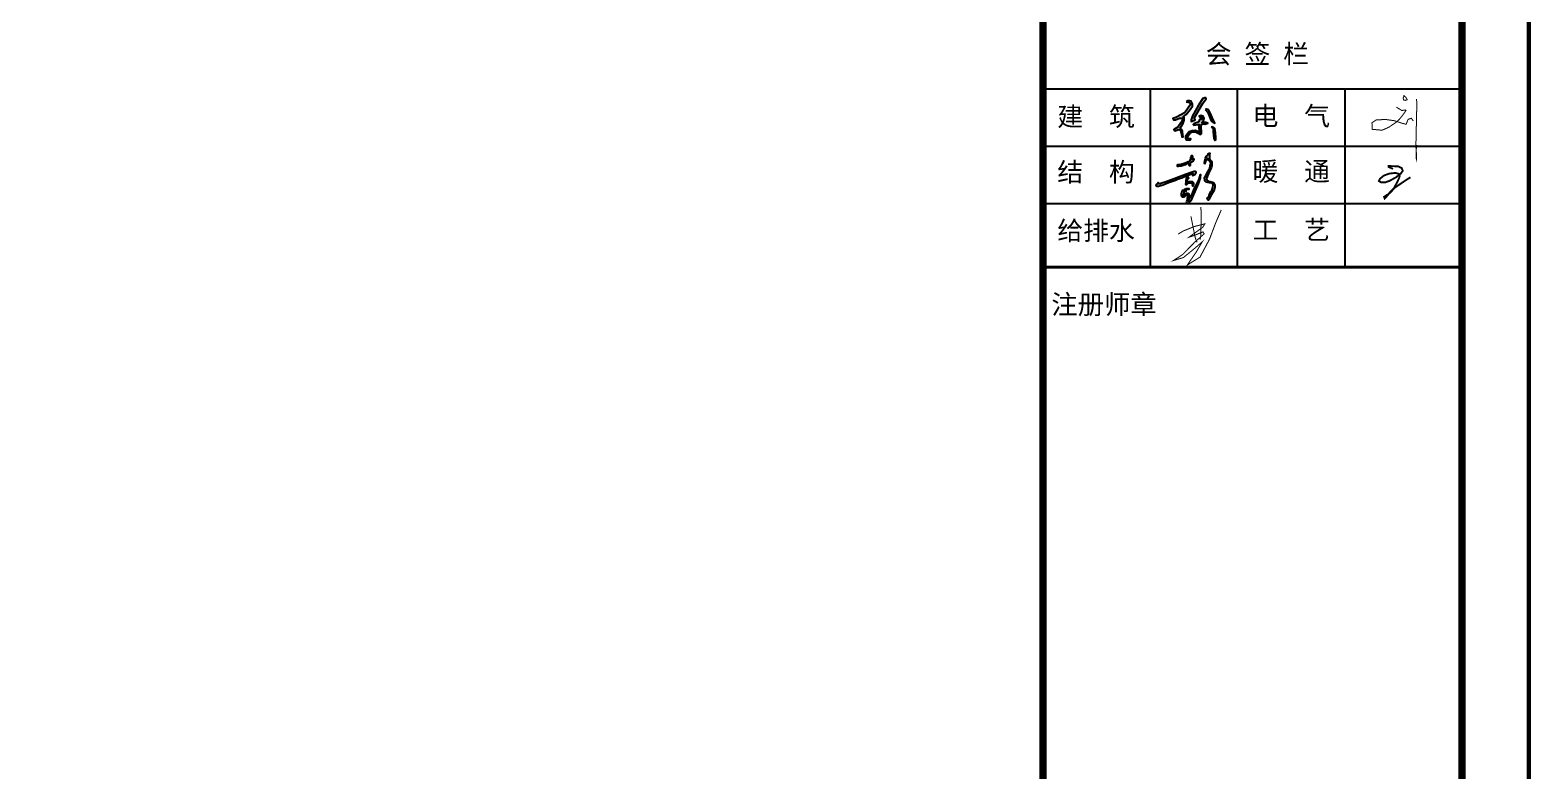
# Model space of a CAD drawing. Extents: x -518586 to 1253874, y -62343 to 661177.
# Drawn here: x 1220177 to 1253874, y 161190 to 177822 of the extents above; entities that cross this region are included whole.
import ezdxf

# ---------------------------------------------------------------- set-up
doc = ezdxf.new("R2010")
doc.units = 0
doc.header["$LTSCALE"] = 1000
doc.header["$MEASUREMENT"] = 0
doc.layers.add('图框', color=7, linetype='Continuous')
doc.styles.add('STYLE-黑体', font='simhei.ttf')
doc.styles.add('黑体', font='simhei.ttf')

msp = doc.modelspace()

# ---------------------------------------------------------------- hatches: boundary and pattern name
h = msp.add_hatch(color=256)
h.paths.add_polyline_path([(1246697, 175642), (1246736, 175614), (1246742, 175535), (1246756, 175386), (1246775, 175346), (1246801, 175361), (1246801, 175411), (1246790, 175516), (1246777, 175612), (1246735, 175646)])
h.paths.add_polyline_path([(1246563, 176035), (1246620, 175972), (1246695, 175786), (1246774, 175730), (1246755, 175782), (1246715, 175860), (1246674, 175967), (1246637, 176031), (1246592, 176049)])
h.paths.add_polyline_path([(1246443, 175856), (1246469, 175864), (1246486, 175829), (1246466, 175812), (1246441, 175816), (1246424, 175790), (1246419, 175772), (1246397, 175751), (1246306, 175714), (1246287, 175705), (1246304, 175687), (1246398, 175705), (1246422, 175700), (1246420, 175665), (1246426, 175538), (1246425, 175512), (1246395, 175542), (1246334, 175566), (1246266, 175558), (1246203, 175535), (1246152, 175486), (1246115, 175435), (1246116, 175398), (1246132, 175357), (1246153, 175357), (1246218, 175347), (1246236, 175382), (1246194, 175382), (1246162, 175394), (1246177, 175444), (1246215, 175498), (1246263, 175528), (1246302, 175534), (1246340, 175536), (1246392, 175506), (1246437, 175479), (1246480, 175498), (1246477, 175533), (1246471, 175646), (1246475, 175705), (1246504, 175720), (1246554, 175710), (1246616, 175729), (1246574, 175746), (1246488, 175748), (1246523, 175789), (1246538, 175839), (1246516, 175892), (1246459, 175905), (1246424, 175888)])
h.paths.add_polyline_path([(1246575, 176306), (1246508, 176283), (1246411, 176132), (1246278, 175898), (1246244, 175809), (1246247, 175767), (1246308, 175792), (1246336, 175804), (1246320, 175841), (1246319, 175861), (1246498, 176168), (1246562, 176251), (1246584, 176279)])
h.paths.add_polyline_path([(1246133, 176212), (1246201, 176199), (1246231, 176167), (1246211, 176119), (1246132, 176010), (1246095, 175962), (1246013, 175917), (1245899, 175861), (1245834, 175836), (1245851, 175804), (1245896, 175804), (1245985, 175847), (1246043, 175847), (1246060, 175826), (1246014, 175740), (1245944, 175644), (1245856, 175588), (1245877, 175559), (1245965, 175591), (1246009, 175571), (1246030, 175475), (1246039, 175421), (1246065, 175428), (1246056, 175460), (1246048, 175550), (1246018, 175599), (1245995, 175620), (1246068, 175732), (1246089, 175796), (1246085, 175855), (1246069, 175877), (1246131, 175923), (1246225, 176041), (1246275, 176113), (1246275, 176166), (1246243, 176229), (1246213, 176235), (1246167, 176230)])
h = msp.add_hatch(color=256)
h.paths.add_polyline_path([(1245684, 174379), (1245759, 174406), (1245890, 174454), (1245957, 174483), (1246038, 174505), (1246084, 174529), (1246140, 174548), (1246175, 174561), (1246236, 174583), (1246266, 174594), (1246282, 174598), (1246285, 174580), (1246277, 174562), (1246292, 174558), (1246301, 174561), (1246327, 174579), (1246341, 174598), (1246357, 174626), (1246343, 174650), (1246313, 174645), (1246245, 174621), (1246118, 174578), (1245964, 174521), (1245867, 174484), (1245724, 174431), (1245641, 174401), (1245630, 174403), (1245589, 174381), (1245562, 174375), (1245556, 174370), (1245523, 174370), (1245520, 174385), (1245514, 174395), (1245497, 174389), (1245488, 174380), (1245460, 174358), (1245455, 174345), (1245460, 174327), (1245475, 174317), (1245513, 174317), (1245615, 174350)])
h.paths.add_polyline_path([(1246240, 174857), (1246254, 174863), (1246273, 174869), (1246286, 174878), (1246297, 174885), (1246301, 174895), (1246308, 174904), (1246311, 174924), (1246299, 174940), (1246287, 174934), (1246276, 174921), (1246264, 174913), (1246257, 174927), (1246263, 174936), (1246269, 174948), (1246277, 174963), (1246281, 174975), (1246281, 174987), (1246278, 174996), (1246259, 174998), (1246246, 174996), (1246242, 174989), (1246238, 174978), (1246233, 174966), (1246231, 174949), (1246229, 174934), (1246223, 174912), (1246220, 174896), (1246210, 174883), (1246198, 174879), (1246176, 174864), (1246130, 174844), (1246088, 174829), (1246063, 174818), (1246038, 174808), (1245995, 174798), (1245948, 174795), (1245929, 174787), (1245932, 174768), (1245961, 174765), (1246021, 174774), (1246068, 174790), (1246116, 174804), (1246145, 174820), (1246174, 174831), (1246188, 174837), (1246194, 174831), (1246193, 174816), (1246196, 174797), (1246204, 174784), (1246214, 174782), (1246227, 174788), (1246232, 174799), (1246232, 174822), (1246232, 174842)])
h.paths.add_polyline_path([(1246158, 174410), (1246157, 174431), (1246156, 174459), (1246168, 174477), (1246190, 174498), (1246187, 174513), (1246160, 174517), (1246142, 174502), (1246131, 174471), (1246124, 174445), (1246126, 174404), (1246123, 174382), (1246120, 174365), (1246132, 174358), (1246147, 174358), (1246166, 174372), (1246180, 174388), (1246205, 174394), (1246240, 174395), (1246253, 174391), (1246268, 174383), (1246274, 174364), (1246269, 174343), (1246274, 174324), (1246285, 174322), (1246298, 174331), (1246304, 174365), (1246296, 174402), (1246272, 174417), (1246231, 174416), (1246180, 174414)], flags=17)
h.paths.add_polyline_path([(1246141, 174235), (1246157, 174239), (1246194, 174244), (1246195, 174263), (1246179, 174267), (1246150, 174268), (1246137, 174263), (1246116, 174252), (1246097, 174247), (1246092, 174231), (1246098, 174210), (1246108, 174200), (1246123, 174201), (1246127, 174213)], flags=17)
h.paths.add_polyline_path([(1246068, 174131), (1246078, 174159), (1246078, 174196), (1246073, 174222), (1246053, 174228), (1246042, 174216), (1246038, 174186), (1246030, 174151), (1246030, 174115), (1246042, 174081), (1246050, 174070), (1246079, 174072), (1246099, 174081), (1246115, 174104), (1246131, 174115), (1246144, 174124), (1246158, 174136), (1246175, 174120), (1246172, 174083), (1246162, 174057), (1246160, 174013), (1246151, 173972), (1246144, 173946), (1246152, 173924), (1246173, 173922), (1246196, 173943), (1246235, 173989), (1246276, 174080), (1246329, 174197), (1246404, 174370), (1246450, 174503), (1246458, 174577), (1246422, 174473), (1246363, 174349), (1246322, 174269), (1246268, 174138), (1246239, 174090), (1246204, 174017), (1246183, 173982), (1246185, 174014), (1246192, 174062), (1246202, 174096), (1246199, 174122), (1246186, 174151), (1246169, 174162), (1246150, 174159), (1246121, 174140), (1246108, 174120), (1246089, 174097), (1246070, 174102)])
msp.add_hatch(color=256).paths.add_polyline_path([(1246599, 174450), (1246586, 174476), (1246594, 174506), (1246610, 174549), (1246631, 174604), (1246660, 174646), (1246703, 174745), (1246710, 174784), (1246711, 174816), (1246709, 174851), (1246696, 174886), (1246665, 174913), (1246660, 174931), (1246656, 174967), (1246654, 174992), (1246657, 175014), (1246665, 175055), (1246653, 175058), (1246633, 175054), (1246609, 175006), (1246585, 174981), (1246567, 174943), (1246554, 174888), (1246541, 174850), (1246541, 174830), (1246552, 174819), (1246554, 174835), (1246571, 174879), (1246582, 174907), (1246598, 174939), (1246608, 174943), (1246619, 174934), (1246641, 174896), (1246656, 174875), (1246679, 174856), (1246685, 174815), (1246674, 174790), (1246666, 174714), (1246615, 174630), (1246584, 174567), (1246548, 174501), (1246554, 174443), (1246563, 174428), (1246581, 174406), (1246658, 174392), (1246705, 174390), (1246727, 174374), (1246737, 174347), (1246733, 174284), (1246720, 174246), (1246707, 174220), (1246688, 174194), (1246654, 174127), (1246645, 174075), (1246608, 174046), (1246612, 174021), (1246624, 174005), (1246635, 174005), (1246649, 174028), (1246678, 174090), (1246705, 174133), (1246741, 174189), (1246763, 174226), (1246775, 174287), (1246775, 174343), (1246747, 174393), (1246724, 174407), (1246675, 174421), (1246650, 174423), (1246616, 174440)])

# ---------------------------------------------------------------- linework, layer by layer
for points in [[(1246575, 176306), (1246508, 176283), (1246411, 176132), (1246278, 175898), (1246244, 175809), (1246247, 175767), (1246308, 175792), (1246336, 175804), (1246320, 175841), (1246319, 175861), (1246498, 176168), (1246562, 176251), (1246584, 176279), (1246575, 176306)], [(1246133, 176212), (1246201, 176199), (1246231, 176167), (1246211, 176119), (1246132, 176010), (1246095, 175962), (1246013, 175917), (1245899, 175861), (1245834, 175836), (1245851, 175804), (1245896, 175804), (1245985, 175847), (1246043, 175847), (1246060, 175826), (1246014, 175740), (1245944, 175644), (1245856, 175588), (1245877, 175559), (1245965, 175591), (1246009, 175571), (1246030, 175475), (1246039, 175421), (1246065, 175428), (1246056, 175460), (1246048, 175550), (1246018, 175599), (1245995, 175620), (1246068, 175732), (1246089, 175796), (1246085, 175855), (1246069, 175877), (1246131, 175923), (1246225, 176041), (1246275, 176113), (1246275, 176166), (1246243, 176229), (1246213, 176235), (1246167, 176230), (1246133, 176212)], [(1246443, 175856), (1246469, 175864), (1246469, 175864), (1246486, 175829), (1246466, 175812), (1246441, 175816), (1246424, 175790), (1246419, 175772), (1246397, 175751), (1246306, 175714), (1246287, 175705), (1246304, 175687), (1246304, 175687), (1246398, 175705), (1246422, 175700), (1246420, 175665), (1246426, 175538), (1246425, 175512), (1246395, 175542), (1246334, 175566), (1246266, 175558), (1246203, 175535), (1246152, 175486), (1246115, 175435), (1246116, 175398), (1246132, 175357), (1246153, 175357), (1246218, 175347), (1246236, 175382), (1246194, 175382), (1246162, 175394), (1246177, 175444), (1246215, 175498), (1246263, 175528), (1246302, 175534), (1246340, 175536), (1246392, 175506), (1246437, 175479), (1246480, 175498), (1246477, 175533), (1246471, 175646), (1246475, 175705), (1246504, 175720), (1246554, 175710), (1246616, 175729), (1246574, 175746), (1246488, 175748), (1246523, 175789), (1246538, 175839), (1246516, 175892), (1246459, 175905), (1246424, 175888), (1246443, 175856)], [(1246563, 176035), (1246620, 175972), (1246695, 175786), (1246774, 175730), (1246755, 175782), (1246715, 175860), (1246674, 175967), (1246637, 176031), (1246592, 176049), (1246563, 176035)], [(1246697, 175642), (1246736, 175614), (1246742, 175535), (1246756, 175386), (1246775, 175346), (1246801, 175361), (1246801, 175411), (1246790, 175516), (1246777, 175612), (1246735, 175646), (1246697, 175642)], [(1246141, 174235), (1246127, 174213), (1246123, 174201), (1246108, 174200), (1246098, 174210), (1246092, 174231), (1246097, 174247), (1246116, 174252), (1246137, 174263), (1246150, 174268), (1246179, 174267), (1246195, 174263), (1246194, 174244), (1246157, 174239), (1246141, 174235), (1246141, 174235)]]:
    msp.add_lwpolyline(points)
for points, const_width in [([(1251015, 176358), (1251070, 176306), (1251095, 176259), (1251056, 176243), (1251014, 176252), (1251005, 176301), (1251024, 176338)], 22.6), ([(1251304, 176271), (1251314, 176163), (1251306, 175941), (1251302, 175784), (1251297, 175408), (1251292, 175312), (1251293, 175174), (1251306, 175007), (1251306, 174910), (1251298, 174937), (1251297, 175130), (1251308, 175240)], 22.6), ([(1250851, 176092), (1250974, 176016), (1251052, 176028), (1251068, 176016), (1250998, 175915), (1250914, 175812), (1250835, 175743), (1250686, 175642), (1250532, 175573), (1250312, 175593), (1250304, 175742), (1250401, 175805), (1250613, 175814), (1250812, 175786), (1250982, 175729), (1251072, 175706), (1251106, 175796), (1251121, 175819), (1251189, 175842), (1251233, 175779)], 22.6), ([(1250777, 174706), (1250679, 174748), (1250680, 174769), (1250731, 174768), (1250897, 174761), (1250973, 174723), (1250996, 174662), (1250949, 174597), (1250842, 174515), (1250702, 174438), (1250603, 174402), (1250506, 174405), (1250460, 174431), (1250481, 174481), (1250573, 174556), (1250695, 174600), (1250830, 174615), (1250908, 174593), (1250929, 174547), (1250912, 174495), (1250863, 174392), (1250799, 174276), (1250696, 174166), (1250622, 174070), (1250589, 174040), (1250577, 174077), (1250696, 174156), (1250825, 174289), (1251093, 174470), (1251169, 174516)], 42), ([(1245951, 173240), (1246072, 173314), (1246312, 173410), (1246552, 173472), (1246506, 173396), (1246199, 173174), (1246312, 173211), (1246511, 173291), (1246537, 173248), (1246326, 173060), (1246049, 172779), (1245850, 172650), (1246072, 172715), (1246355, 172947), (1246496, 173070), (1246353, 172830), (1246160, 172549), (1246443, 172724), (1246656, 173125), (1246802, 173509), (1246921, 173783)], 22.6), ([(1246240, 173638), (1246334, 173174), (1246361, 173086), (1246381, 173058)], 22.6), ([(1246465, 173853), (1246470, 173552), (1246463, 173306), (1246459, 173185), (1246443, 173115)], 22.6)]:
    msp.add_lwpolyline(points, dxfattribs=dict(const_width=const_width))
for points in [[(1246038, 174808), (1245995, 174798), (1245948, 174795), (1245929, 174787), (1245932, 174768), (1245961, 174765), (1246021, 174774), (1246068, 174790), (1246116, 174804), (1246145, 174820), (1246174, 174831), (1246188, 174837), (1246188, 174837), (1246194, 174831), (1246193, 174816), (1246196, 174797), (1246204, 174784), (1246214, 174782), (1246227, 174788), (1246232, 174799), (1246232, 174822), (1246232, 174842), (1246240, 174857), (1246254, 174863), (1246273, 174869), (1246286, 174878), (1246297, 174885), (1246301, 174895), (1246308, 174904), (1246311, 174924), (1246299, 174940), (1246287, 174934), (1246276, 174921), (1246264, 174913), (1246264, 174913), (1246264, 174913), (1246257, 174927), (1246263, 174936), (1246269, 174948), (1246277, 174963), (1246281, 174975), (1246281, 174987), (1246278, 174996), (1246259, 174998), (1246246, 174996), (1246242, 174989), (1246238, 174978), (1246233, 174966), (1246231, 174949), (1246229, 174934), (1246223, 174912), (1246220, 174896), (1246210, 174883), (1246198, 174879), (1246176, 174864), (1246130, 174844), (1246088, 174829), (1246063, 174818), (1246038, 174808)], [(1246598, 174939), (1246582, 174907), (1246571, 174879), (1246554, 174835), (1246552, 174819), (1246541, 174830), (1246541, 174850), (1246554, 174888), (1246567, 174943), (1246585, 174981), (1246609, 175006), (1246633, 175054), (1246653, 175058), (1246665, 175055), (1246657, 175014), (1246654, 174992), (1246656, 174967), (1246660, 174931), (1246665, 174913), (1246696, 174886), (1246709, 174851), (1246711, 174816), (1246710, 174784), (1246703, 174745), (1246660, 174646), (1246631, 174604), (1246610, 174549), (1246594, 174506), (1246586, 174476), (1246599, 174450), (1246616, 174440), (1246650, 174423), (1246675, 174421), (1246724, 174407), (1246747, 174393), (1246775, 174343), (1246775, 174287), (1246763, 174226), (1246741, 174189), (1246705, 174133), (1246678, 174090), (1246649, 174028), (1246635, 174005), (1246624, 174005), (1246612, 174021), (1246608, 174046), (1246645, 174075), (1246654, 174127), (1246688, 174194), (1246707, 174220), (1246720, 174246), (1246733, 174284), (1246737, 174347), (1246727, 174374), (1246705, 174390), (1246658, 174392), (1246581, 174406), (1246563, 174428), (1246554, 174443), (1246548, 174501), (1246584, 174567), (1246615, 174630), (1246666, 174714), (1246674, 174790), (1246685, 174815), (1246679, 174856), (1246656, 174875), (1246641, 174896), (1246619, 174934), (1246608, 174943), (1246598, 174939)], [(1245630, 174403), (1245589, 174381), (1245562, 174375), (1245556, 174370), (1245523, 174370), (1245520, 174385), (1245514, 174395), (1245497, 174389), (1245488, 174380), (1245460, 174358), (1245455, 174345), (1245460, 174327), (1245475, 174317), (1245513, 174317), (1245615, 174350), (1245684, 174379), (1245759, 174406), (1245890, 174454), (1245957, 174483), (1246038, 174505), (1246084, 174529), (1246140, 174548), (1246175, 174561), (1246236, 174583), (1246266, 174594), (1246282, 174598), (1246285, 174580), (1246277, 174562), (1246292, 174558), (1246301, 174561), (1246327, 174579), (1246341, 174598), (1246357, 174626), (1246343, 174650), (1246313, 174645), (1246245, 174621), (1246118, 174578), (1245964, 174521), (1245867, 174484), (1245724, 174431), (1245641, 174401), (1245630, 174403)], [(1246030, 174115), (1246030, 174151), (1246038, 174186), (1246042, 174216), (1246053, 174228), (1246073, 174222), (1246078, 174196), (1246078, 174159), (1246068, 174131), (1246070, 174102), (1246089, 174097), (1246108, 174120), (1246121, 174140), (1246150, 174159), (1246169, 174162), (1246186, 174151), (1246199, 174122), (1246202, 174096), (1246192, 174062), (1246185, 174014), (1246183, 173982), (1246204, 174017), (1246239, 174090), (1246268, 174138), (1246322, 174269), (1246363, 174349), (1246422, 174473), (1246458, 174577), (1246450, 174503), (1246404, 174370), (1246329, 174197), (1246276, 174080), (1246235, 173989), (1246196, 173943), (1246173, 173922), (1246152, 173924), (1246144, 173946), (1246151, 173972), (1246160, 174013), (1246162, 174057), (1246172, 174083), (1246172, 174083), (1246175, 174120), (1246158, 174136), (1246144, 174124), (1246131, 174115), (1246115, 174104), (1246099, 174081), (1246079, 174072), (1246050, 174070), (1246042, 174081), (1246030, 174115)], [(1246157, 174431), (1246156, 174459), (1246168, 174477), (1246190, 174498), (1246187, 174513), (1246160, 174517), (1246142, 174502), (1246131, 174471), (1246124, 174445), (1246126, 174404), (1246123, 174382), (1246120, 174365), (1246132, 174358), (1246147, 174358), (1246166, 174372), (1246180, 174388), (1246205, 174394), (1246240, 174395), (1246253, 174391), (1246268, 174383), (1246274, 174364), (1246269, 174343), (1246274, 174324), (1246285, 174322), (1246298, 174331), (1246304, 174365), (1246296, 174402), (1246272, 174417), (1246231, 174416), (1246180, 174414), (1246158, 174410), (1246157, 174431)]]:
    msp.add_lwpolyline(points, close=True)
at = {"layer": '图框', "color": 0}
for p, q in [((1242920, 176504), (1252289, 176504)), ((1242920, 175216), (1252289, 175216)), ((1242920, 173928), (1252289, 173928)), ((1242920, 172498), (1252325, 172498))]:
    msp.add_line(p, q, dxfattribs=at)
at = {"layer": '图框', "color": 4}
for points, const_width in [([(1096175, 115907), (1253825, 115907), (1253825, 205007), (1096175, 205007)], 98.6), ([(1099925, 117407), (1252325, 117407), (1252325, 203507), (1099925, 203507)], 98.6), ([(1242920, 203507), (1252325, 203507), (1252325, 117407), (1242920, 117407)], 163)]:
    msp.add_lwpolyline(points, close=True, dxfattribs=dict(at, const_width=const_width))
at = {"layer": '图框', "color": 4, "const_width": 163}
msp.add_lwpolyline([(1242920, 203507), (1242920, 117407)], dxfattribs=at)
at = {"layer": '图框', "color": 0}
for points in [[(1245336, 172498), (1245336, 176504)], [(1247288, 172498), (1247288, 176504)], [(1249704, 172498), (1249704, 176504)]]:
    msp.add_lwpolyline(points, dxfattribs=at)
at = {"layer": '图框', "color": 0, "const_width": 66.6}
msp.add_lwpolyline([(1242920, 172498), (1252325, 172498)], dxfattribs=at)

# ---------------------------------------------------------------- texts
at = {"layer": '图框', "color": 0, "style": 'STYLE-黑体'}
for s, p in [('会 签 栏', (1246573, 177072)), ('建  筑', (1243240, 175667)), ('电  气', (1247623, 175681)), ('结  构', (1243240, 174423)), ('暖  通', (1247623, 174437)), ('给排水', (1243240, 173108)), ('工  艺', (1247623, 173122))]:
    msp.add_text(s, height=425.2, dxfattribs=at).set_placement(p)
at = {"layer": '图框', "color": 4, "style": '黑体'}
msp.add_text('注册师章', height=433.9, dxfattribs=at).set_placement((1243106, 171447))

doc.saveas('drawing.dxf')
